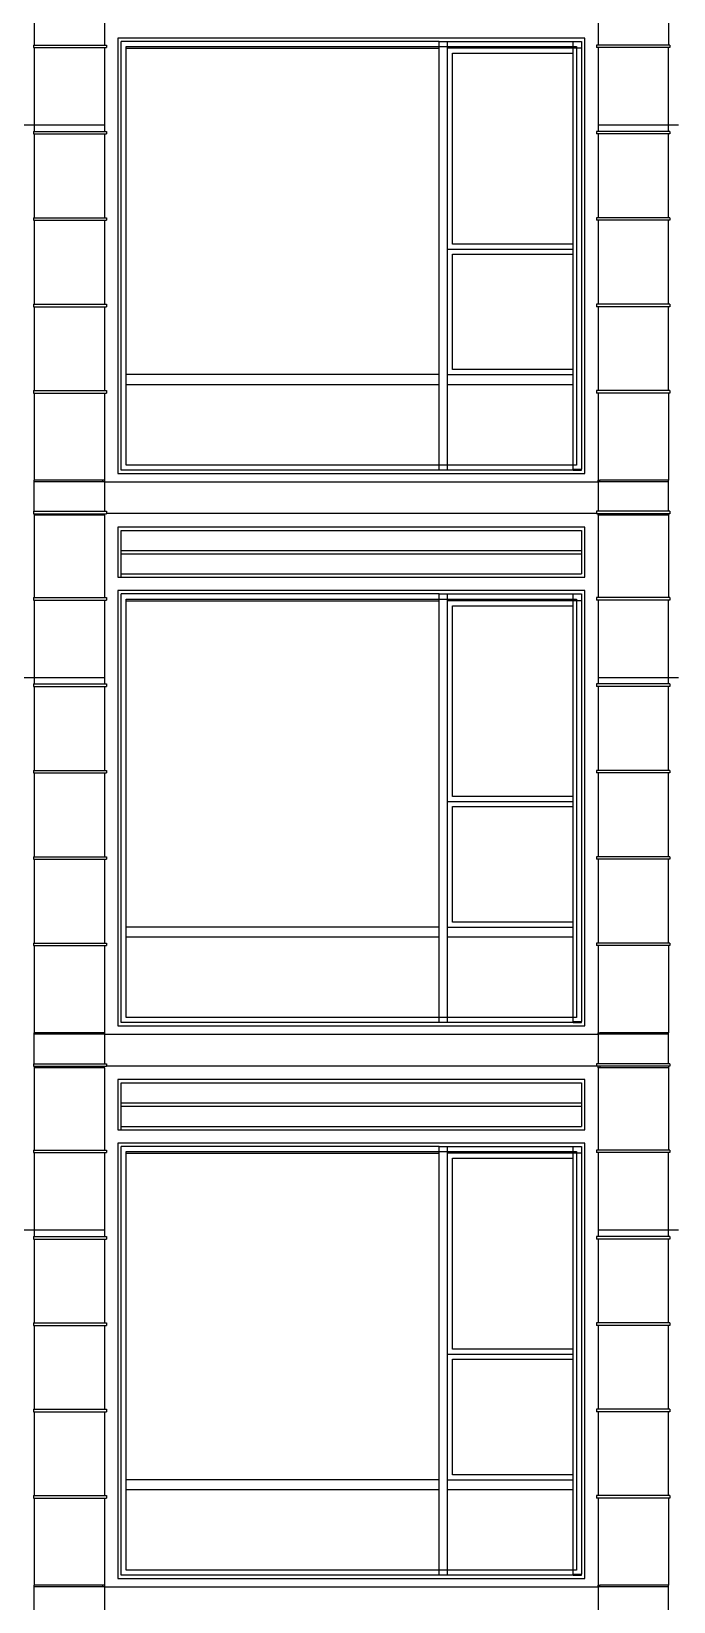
# Model space of a CAD drawing. Extents: x -311 to 61613, y 0 to 58400.
# Drawn here: x 43813 to 47651, y 13412 to 22790 of the extents above; entities that cross this region are included whole.
import ezdxf

# ---------------------------------------------------------------- set-up
doc = ezdxf.new("R2010")
doc.units = 0
doc.header["$LTSCALE"] = 1000
doc.header["$MEASUREMENT"] = 0
doc.layers.add('AD-AREA-OUTL', color=31, linetype='Continuous')

msp = doc.modelspace()

# ---------------------------------------------------------------- linework, layer by layer
at = {"layer": 'AD-AREA-OUTL', "color": 252}
for p, q in [((43829.8, 23200.1), (43829.8, 22708.4)), ((44250, 23200.1), (44250, 22708.4)), ((47199.9, 23200.1), (47199.9, 22708.4)), ((47619.7, 23200.1), (47619.7, 22708.4)), ((43826.7, 22708.4), (43829.8, 22708.4)), ((43826.7, 22708.4), (43826.7, 22693.4)), ((43829.8, 22708.4), (44250, 22708.4)), ((44250, 22708.4), (44262.4, 22708.4)), ((44262.4, 22708.4), (44262.4, 22693.4)), ((47119.9, 22750.1), (44329.7, 22750.1)), ((44329.7, 22750.1), (44329.7, 20150)), ((46249.9, 22730.1), (44349.8, 22730.1)), ((44349.8, 20170), (44349.8, 22730.1)), ((44379.8, 22690), (44379.8, 22700.1)), ((44379.8, 22700.1), (46249.9, 22700.1)), ((46249.9, 22700.1), (46249.9, 22730.1)), ((46249.9, 22730.1), (46300, 22730.1)), ((46249.9, 22690), (46249.9, 22700.1)), ((46249.9, 22700.1), (46300, 22700.1)), ((46300, 22730.1), (47050, 22730.1)), ((46300, 22700.1), (46300, 22730.1)), ((46300, 22700.1), (47050, 22700.1)), ((46300, 22690), (46300, 22700.1)), ((47050, 22730.1), (47099.8, 22730.1)), ((47050, 22700.1), (47050, 22730.1)), ((47050, 22690), (47050, 22700.1)), ((47050, 22700.1), (47069.8, 22700.1)), ((47069.8, 22700.1), (47069.8, 22690)), ((47099.8, 22730.1), (47099.8, 22690)), ((47119.9, 20150), (47119.9, 22750.1)), ((47199.9, 22708.4), (47189.7, 22708.4)), ((47189.7, 22708.4), (47189.7, 22693.4)), ((47619.7, 22708.4), (47199.9, 22708.4)), ((47627.5, 22708.4), (47619.7, 22708.4)), ((47627.5, 22708.4), (47627.5, 22693.4)), ((43826.7, 22693.4), (43829.8, 22693.4)), ((43829.8, 22693.4), (44250, 22693.4)), ((43829.8, 22693.4), (43829.8, 22230.1)), ((44250, 22693.4), (44262.4, 22693.4)), ((44250, 22693.4), (44250, 22230.1)), ((44379.8, 22690), (46249.9, 22690)), ((44379.8, 20740.1), (44379.8, 22690)), ((46249.9, 20740.1), (46249.9, 22690)), ((46300, 21490.1), (46300, 22690)), ((47050, 22690), (46300, 22690)), ((46330, 22660.1), (47050, 22660.1)), ((46330, 21520.1), (46330, 22660.1)), ((47050, 22660.1), (47050, 22690)), ((47069.8, 22690), (47050, 22690)), ((47050, 21520.1), (47050, 22660.1)), ((47099.8, 22690), (47069.8, 22690)), ((47069.8, 22690), (47069.8, 20200.1)), ((47099.8, 22690), (47099.8, 20176.4)), ((47199.9, 22693.4), (47189.7, 22693.4)), ((47619.7, 22693.4), (47199.9, 22693.4)), ((47199.9, 22693.4), (47199.9, 22230.1)), ((47627.5, 22693.4), (47619.7, 22693.4)), ((47619.7, 22230.1), (47619.7, 22693.4)), ((43829.8, 22230.1), (43769.9, 22230.1)), ((43829.8, 22230.1), (43829.8, 22192.6)), ((44250, 22230.1), (43829.8, 22230.1)), ((44250, 22230.1), (44250, 22192.6)), ((47199.9, 22230.1), (47199.9, 22192.6)), ((47619.7, 22230.1), (47199.9, 22230.1)), ((47679.7, 22230.1), (47619.7, 22230.1)), ((47619.7, 22192.6), (47619.7, 22230.1)), ((43826.7, 22192.6), (43829.8, 22192.6)), ((43826.7, 22192.6), (43826.7, 22177.6)), ((43826.7, 22177.6), (43829.8, 22177.6)), ((43829.8, 22192.6), (44250, 22192.6)), ((43829.8, 22177.6), (44250, 22177.6)), ((43829.8, 22177.6), (43829.8, 21676.7)), ((44250, 22192.6), (44262.4, 22192.6)), ((44250, 22177.6), (44262.4, 22177.6)), ((44250, 22177.6), (44250, 21676.7)), ((44262.4, 22192.6), (44262.4, 22177.6)), ((47199.9, 22192.6), (47189.7, 22192.6)), ((47189.7, 22192.6), (47189.7, 22177.6)), ((47199.9, 22177.6), (47189.7, 22177.6)), ((47619.7, 22192.6), (47199.9, 22192.6)), ((47619.7, 22177.6), (47199.9, 22177.6)), ((47199.9, 22177.6), (47199.9, 21676.7)), ((47627.5, 22192.6), (47619.7, 22192.6)), ((47627.5, 22177.6), (47619.7, 22177.6)), ((47619.7, 21676.7), (47619.7, 22177.6)), ((47627.5, 22192.6), (47627.5, 22177.6)), ((43826.7, 21676.7), (43829.8, 21676.7)), ((43826.7, 21676.7), (43826.7, 21661.7)), ((43829.8, 21676.7), (44250, 21676.7)), ((44250, 21676.7), (44262.4, 21676.7)), ((44262.4, 21676.7), (44262.4, 21661.7)), ((47199.9, 21676.7), (47189.7, 21676.7)), ((47189.7, 21676.7), (47189.7, 21661.7)), ((47619.7, 21676.7), (47199.9, 21676.7)), ((47627.5, 21676.7), (47619.7, 21676.7)), ((47627.5, 21676.7), (47627.5, 21661.7)), ((43826.7, 21661.7), (43829.8, 21661.7)), ((43829.8, 21661.7), (44250, 21661.7)), ((43829.8, 21661.7), (43829.8, 21160.9)), ((44250, 21661.7), (44262.4, 21661.7)), ((44250, 21661.7), (44250, 21160.9)), ((47199.9, 21661.7), (47189.7, 21661.7)), ((47619.7, 21661.7), (47199.9, 21661.7)), ((47199.9, 21661.7), (47199.9, 21160.9)), ((47627.5, 21661.7), (47619.7, 21661.7)), ((47619.7, 21160.9), (47619.7, 21661.7)), ((46300, 20740.1), (46300, 21490.1)), ((46300, 21490.1), (47050, 21490.1)), ((47050, 21520.1), (46330, 21520.1)), ((47050, 21490.1), (47050, 21520.1)), ((47050, 21460.1), (47050, 21490.1)), ((46330, 21460.1), (47050, 21460.1)), ((46330, 20770.1), (46330, 21460.1)), ((47050, 20770.1), (47050, 21460.1)), ((43826.7, 21160.9), (43829.8, 21160.9)), ((43826.7, 21160.9), (43826.7, 21145.9)), ((43826.7, 21145.9), (43829.8, 21145.9)), ((43829.8, 21160.9), (44250, 21160.9)), ((43829.8, 21145.9), (44250, 21145.9)), ((43829.8, 21145.9), (43829.8, 20645.1)), ((44250, 21160.9), (44262.4, 21160.9)), ((44250, 21145.9), (44262.4, 21145.9)), ((44250, 21145.9), (44250, 20645.1)), ((44262.4, 21160.9), (44262.4, 21145.9)), ((47199.9, 21160.9), (47189.7, 21160.9)), ((47189.7, 21160.9), (47189.7, 21145.9)), ((47199.9, 21145.9), (47189.7, 21145.9)), ((47619.7, 21160.9), (47199.9, 21160.9)), ((47619.7, 21145.9), (47199.9, 21145.9)), ((47199.9, 21145.9), (47199.9, 20645.1)), ((47627.5, 21160.9), (47619.7, 21160.9)), ((47627.5, 21145.9), (47619.7, 21145.9)), ((47619.7, 20645.1), (47619.7, 21145.9)), ((47627.5, 21160.9), (47627.5, 21145.9)), ((44379.8, 20680.1), (44379.8, 20740.1)), ((46249.9, 20740.1), (44379.8, 20740.1)), ((46249.9, 20680.1), (46249.9, 20740.1)), ((46300, 20680.1), (46300, 20740.1)), ((46300, 20740.1), (47050, 20740.1)), ((47050, 20770.1), (46330, 20770.1)), ((47050, 20740.1), (47050, 20770.1)), ((47050, 20680.1), (47050, 20740.1)), ((43826.7, 20645.1), (43829.8, 20645.1)), ((43826.7, 20645.1), (43826.7, 20630.1)), ((43829.8, 20645.1), (44250, 20645.1)), ((44250, 20645.1), (44262.4, 20645.1)), ((44262.4, 20645.1), (44262.4, 20630.1)), ((44379.8, 20200.1), (44379.8, 20680.1)), ((46249.9, 20680.1), (44379.8, 20680.1)), ((46249.9, 20200.1), (46249.9, 20680.1)), ((46300, 20200.1), (46300, 20680.1)), ((47050, 20680.1), (46300, 20680.1)), ((47050, 20200.1), (47050, 20680.1)), ((47199.9, 20645.1), (47189.7, 20645.1)), ((47189.7, 20645.1), (47189.7, 20630.1)), ((47619.7, 20645.1), (47199.9, 20645.1)), ((47627.5, 20645.1), (47619.7, 20645.1)), ((47627.5, 20645.1), (47627.5, 20630.1)), ((43826.7, 20630.1), (43829.8, 20630.1)), ((43829.8, 20630.1), (44250, 20630.1)), ((43829.8, 20630.1), (43829.8, 20110)), ((44250, 20630.1), (44262.4, 20630.1)), ((44250, 20630.1), (44250, 20110)), ((47199.9, 20630.1), (47189.7, 20630.1)), ((47619.7, 20630.1), (47199.9, 20630.1)), ((47199.9, 20630.1), (47199.9, 20110)), ((47627.5, 20630.1), (47619.7, 20630.1)), ((47619.7, 20630.1), (47619.7, 20110)), ((46249.9, 20170), (44349.8, 20170)), ((46249.9, 20200.1), (44379.8, 20200.1)), ((46300, 20200.1), (46249.9, 20200.1)), ((46249.9, 20170), (46249.9, 20200.1)), ((46300, 20170), (46249.9, 20170)), ((46300, 20170), (46300, 20200.1)), ((47050, 20200.1), (46300, 20200.1)), ((47050, 20170), (46300, 20170)), ((47050, 20176.4), (47050, 20200.1)), ((47069.8, 20200.1), (47050, 20200.1)), ((47050, 20176.4), (47099.8, 20176.4)), ((47050, 20170), (47050, 20176.4)), ((47050, 20170), (47099.8, 20170)), ((47099.8, 20170), (47099.8, 20176.4)), ((44239.8, 20110), (43829.8, 20110)), ((43829.8, 20100.1), (43829.8, 20110)), ((44239.8, 20100.1), (43829.8, 20100.1)), ((43829.8, 19924.2), (43829.8, 20100.1)), ((44250, 20110), (44239.8, 20110)), ((44239.8, 20100.1), (44239.8, 20110)), ((44250, 20100.1), (44239.8, 20100.1)), ((44250, 20110), (44250, 20100.1)), ((44250, 20100.1), (47199.9, 20100.1)), ((44250, 20100.1), (44250, 19924.2)), ((44329.7, 20150), (47119.9, 20150)), ((47199.9, 20110), (47209.8, 20110)), ((47199.9, 20100.1), (47199.9, 20110)), ((47209.8, 20100.1), (47199.9, 20100.1)), ((47199.9, 20100.1), (47199.9, 19924.2)), ((47619.7, 20110), (47209.8, 20110)), ((47209.8, 20100.1), (47209.8, 20110)), ((47619.7, 20100.1), (47209.8, 20100.1)), ((47619.7, 20100.1), (47619.7, 20110)), ((47619.7, 19924.2), (47619.7, 20100.1)), ((43826.7, 19924.2), (43829.8, 19924.2)), ((43826.7, 19924.2), (43826.7, 19909.2)), ((43826.7, 19909.2), (43829.8, 19909.2)), ((43829.8, 19924.2), (44250, 19924.2)), ((43829.8, 19909.2), (44239.8, 19909.2)), ((43829.8, 19909.2), (43829.8, 19900.1)), ((43829.8, 19900.1), (43829.8, 19408.4)), ((44239.8, 19900.1), (43829.8, 19900.1)), ((44239.8, 19909.2), (44239.8, 19900.1)), ((44239.8, 19909.2), (44250, 19909.2)), ((44250, 19900.1), (44239.8, 19900.1)), ((44250, 19924.2), (44262.4, 19924.2)), ((44250, 19909.2), (44262.4, 19909.2)), ((44250, 19900.1), (44250, 19909.2)), ((44250, 19900.1), (44250, 19408.4)), ((44262.4, 19924.2), (44262.4, 19910)), ((44262.4, 19910), (44262.4, 19909.2)), ((47189.7, 19910), (44262.4, 19910)), ((47189.7, 19924.2), (47189.7, 19910)), ((47199.9, 19924.2), (47189.7, 19924.2)), ((47189.7, 19910), (47189.7, 19909.2)), ((47199.9, 19909.2), (47189.7, 19909.2)), ((47619.7, 19924.2), (47199.9, 19924.2)), ((47209.8, 19909.2), (47199.9, 19909.2)), ((47199.9, 19900.1), (47199.9, 19909.2)), ((47209.8, 19900.1), (47199.9, 19900.1)), ((47199.9, 19900.1), (47199.9, 19408.4)), ((47619.7, 19909.2), (47209.8, 19909.2)), ((47209.8, 19909.2), (47209.8, 19900.1)), ((47619.7, 19900.1), (47209.8, 19900.1)), ((47627.5, 19924.2), (47619.7, 19924.2)), ((47627.5, 19909.2), (47619.7, 19909.2)), ((47619.7, 19909.2), (47619.7, 19900.1)), ((47619.7, 19900.1), (47619.7, 19408.4)), ((47627.5, 19924.2), (47627.5, 19909.2)), ((44329.7, 19830), (44329.7, 19530)), ((47119.9, 19830), (44329.7, 19830)), ((44349.8, 19690.1), (44349.8, 19810.1)), ((44349.8, 19810.1), (47099.8, 19810.1)), ((47099.8, 19810.1), (47099.8, 19690.1)), ((47119.9, 19530), (47119.9, 19830)), ((44349.8, 19670.1), (44349.8, 19690.1)), ((44349.8, 19690.1), (47099.8, 19690.1)), ((44349.8, 19550), (44349.8, 19670.1)), ((44349.8, 19670.1), (47099.8, 19670.1)), ((47099.8, 19690.1), (47099.8, 19670.1)), ((47099.8, 19670.1), (47099.8, 19550)), ((44329.7, 19530), (44349.8, 19530)), ((44349.8, 19550), (47099.8, 19550)), ((44349.8, 19530), (44349.8, 19550)), ((44349.8, 19530), (47119.9, 19530)), ((47119.9, 19450.1), (44329.7, 19450.1)), ((44329.7, 19450.1), (44329.7, 16850)), ((46249.9, 19430.1), (44349.8, 19430.1)), ((44349.8, 16870), (44349.8, 19430.1)), ((46249.9, 19400), (46249.9, 19430.1)), ((46249.9, 19430.1), (46300, 19430.1)), ((46300, 19430.1), (47050, 19430.1)), ((46300, 19400), (46300, 19430.1)), ((47050, 19400), (47050, 19430.1)), ((47050, 19430.1), (47099.8, 19430.1)), ((47099.8, 19430.1), (47099.8, 19390.1)), ((47119.9, 16850), (47119.9, 19450.1)), ((43826.7, 19408.4), (43829.8, 19408.4)), ((43826.7, 19408.4), (43826.7, 19393.4)), ((43826.7, 19393.4), (43829.8, 19393.4)), ((43829.8, 19408.4), (44250, 19408.4)), ((43829.8, 19393.4), (44250, 19393.4)), ((43829.8, 19393.4), (43829.8, 18930.1)), ((44250, 19408.4), (44262.4, 19408.4)), ((44250, 19393.4), (44262.4, 19393.4)), ((44250, 19393.4), (44250, 18930.1)), ((44262.4, 19408.4), (44262.4, 19393.4)), ((44379.8, 19390.1), (44379.8, 19400)), ((44379.8, 19400), (46249.9, 19400)), ((44379.8, 19390.1), (46249.9, 19390.1)), ((44379.8, 17440), (44379.8, 19390.1)), ((46249.9, 19390.1), (46249.9, 19400)), ((46249.9, 19400), (46300, 19400)), ((46249.9, 17440), (46249.9, 19390.1)), ((46300, 19400), (47050, 19400)), ((46300, 19390.1), (46300, 19400)), ((46300, 18190), (46300, 19390.1)), ((47050, 19390.1), (46300, 19390.1)), ((46330, 19360.1), (47050, 19360.1)), ((46330, 18220.1), (46330, 19360.1)), ((47050, 19390.1), (47050, 19400)), ((47050, 19400), (47069.8, 19400)), ((47050, 19360.1), (47050, 19390.1)), ((47069.8, 19390.1), (47050, 19390.1)), ((47050, 18220.1), (47050, 19360.1)), ((47069.8, 19400), (47069.8, 19390.1)), ((47099.8, 19390.1), (47069.8, 19390.1)), ((47069.8, 19390.1), (47069.8, 16900)), ((47099.8, 19390.1), (47099.8, 16876.4)), ((47199.9, 19408.4), (47189.7, 19408.4)), ((47189.7, 19408.4), (47189.7, 19393.4)), ((47199.9, 19393.4), (47189.7, 19393.4)), ((47619.7, 19408.4), (47199.9, 19408.4)), ((47619.7, 19393.4), (47199.9, 19393.4)), ((47199.9, 19393.4), (47199.9, 18930.1)), ((47627.5, 19408.4), (47619.7, 19408.4)), ((47627.5, 19393.4), (47619.7, 19393.4)), ((47619.7, 18930.1), (47619.7, 19393.4)), ((47627.5, 19408.4), (47627.5, 19393.4)), ((43829.8, 18930.1), (43769.9, 18930.1)), ((43826.7, 18892.6), (43829.8, 18892.6)), ((43826.7, 18892.6), (43826.7, 18877.5)), ((43826.7, 18877.5), (43829.8, 18877.5)), ((43829.8, 18930.1), (43829.8, 18892.6)), ((44250, 18930.1), (43829.8, 18930.1)), ((43829.8, 18892.6), (44250, 18892.6)), ((43829.8, 18877.5), (44250, 18877.5)), ((43829.8, 18877.5), (43829.8, 18376.7)), ((44250, 18930.1), (44250, 18892.6)), ((44250, 18892.6), (44262.4, 18892.6)), ((44250, 18877.5), (44262.4, 18877.5)), ((44250, 18877.5), (44250, 18376.7)), ((44262.4, 18892.6), (44262.4, 18877.5)), ((47199.9, 18892.6), (47189.7, 18892.6)), ((47189.7, 18892.6), (47189.7, 18877.5)), ((47199.9, 18877.5), (47189.7, 18877.5)), ((47199.9, 18930.1), (47199.9, 18892.6)), ((47619.7, 18930.1), (47199.9, 18930.1)), ((47619.7, 18892.6), (47199.9, 18892.6)), ((47619.7, 18877.5), (47199.9, 18877.5)), ((47199.9, 18877.5), (47199.9, 18376.7)), ((47619.7, 18892.6), (47619.7, 18930.1)), ((47679.7, 18930.1), (47619.7, 18930.1)), ((47627.5, 18892.6), (47619.7, 18892.6)), ((47627.5, 18877.5), (47619.7, 18877.5)), ((47619.7, 18376.7), (47619.7, 18877.5)), ((47627.5, 18892.6), (47627.5, 18877.5)), ((43826.7, 18376.7), (43829.8, 18376.7)), ((43826.7, 18376.7), (43826.7, 18361.7)), ((43826.7, 18361.7), (43829.8, 18361.7)), ((43829.8, 18376.7), (44250, 18376.7)), ((43829.8, 18361.7), (44250, 18361.7)), ((43829.8, 18361.7), (43829.8, 17860.9)), ((44250, 18376.7), (44262.4, 18376.7)), ((44250, 18361.7), (44262.4, 18361.7)), ((44250, 18361.7), (44250, 17860.9)), ((44262.4, 18376.7), (44262.4, 18361.7)), ((47199.9, 18376.7), (47189.7, 18376.7)), ((47189.7, 18376.7), (47189.7, 18361.7)), ((47199.9, 18361.7), (47189.7, 18361.7)), ((47619.7, 18376.7), (47199.9, 18376.7)), ((47619.7, 18361.7), (47199.9, 18361.7)), ((47199.9, 18361.7), (47199.9, 17860.9)), ((47627.5, 18376.7), (47619.7, 18376.7)), ((47627.5, 18361.7), (47619.7, 18361.7)), ((47619.7, 17860.9), (47619.7, 18361.7)), ((47627.5, 18376.7), (47627.5, 18361.7)), ((47050, 18220.1), (46330, 18220.1)), ((47050, 18190), (47050, 18220.1)), ((46300, 17440), (46300, 18190)), ((46300, 18190), (47050, 18190)), ((46330, 18160.1), (47050, 18160.1)), ((46330, 17470.1), (46330, 18160.1)), ((47050, 18160.1), (47050, 18190)), ((47050, 17470.1), (47050, 18160.1)), ((43826.7, 17860.9), (43829.8, 17860.9)), ((43826.7, 17860.9), (43826.7, 17845.9)), ((43826.7, 17845.9), (43829.8, 17845.9)), ((43829.8, 17860.9), (44250, 17860.9)), ((43829.8, 17845.9), (44250, 17845.9)), ((43829.8, 17845.9), (43829.8, 17345)), ((44250, 17860.9), (44262.4, 17860.9)), ((44250, 17845.9), (44262.4, 17845.9)), ((44250, 17845.9), (44250, 17345)), ((44262.4, 17860.9), (44262.4, 17845.9)), ((47199.9, 17860.9), (47189.7, 17860.9)), ((47189.7, 17860.9), (47189.7, 17845.9)), ((47199.9, 17845.9), (47189.7, 17845.9)), ((47619.7, 17860.9), (47199.9, 17860.9)), ((47619.7, 17845.9), (47199.9, 17845.9)), ((47199.9, 17845.9), (47199.9, 17345)), ((47627.5, 17860.9), (47619.7, 17860.9)), ((47627.5, 17845.9), (47619.7, 17845.9)), ((47619.7, 17345), (47619.7, 17845.9)), ((47627.5, 17860.9), (47627.5, 17845.9)), ((47050, 17470.1), (46330, 17470.1)), ((47050, 17440), (47050, 17470.1)), ((44379.8, 17380.1), (44379.8, 17440)), ((46249.9, 17440), (44379.8, 17440)), ((44379.8, 16900), (44379.8, 17380.1)), ((46249.9, 17380.1), (44379.8, 17380.1)), ((46249.9, 17380.1), (46249.9, 17440)), ((46249.9, 16900), (46249.9, 17380.1)), ((46300, 17380.1), (46300, 17440)), ((46300, 17440), (47050, 17440)), ((46300, 16900), (46300, 17380.1)), ((47050, 17380.1), (46300, 17380.1)), ((47050, 17380.1), (47050, 17440)), ((47050, 16900), (47050, 17380.1)), ((43826.7, 17345), (43829.8, 17345)), ((43826.7, 17345), (43826.7, 17330)), ((43826.7, 17330), (43829.8, 17330)), ((43829.8, 17345), (44250, 17345)), ((43829.8, 17330), (44250, 17330)), ((43829.8, 17330), (43829.8, 16810)), ((44250, 17345), (44262.4, 17345)), ((44250, 17330), (44262.4, 17330)), ((44250, 17330), (44250, 16810)), ((44262.4, 17345), (44262.4, 17330)), ((47199.9, 17345), (47189.7, 17345)), ((47189.7, 17345), (47189.7, 17330)), ((47199.9, 17330), (47189.7, 17330)), ((47619.7, 17345), (47199.9, 17345)), ((47619.7, 17330), (47199.9, 17330)), ((47199.9, 17330), (47199.9, 16810)), ((47627.5, 17345), (47619.7, 17345)), ((47627.5, 17330), (47619.7, 17330)), ((47619.7, 17330), (47619.7, 16810)), ((47627.5, 17345), (47627.5, 17330)), ((46249.9, 16900), (44379.8, 16900)), ((46300, 16900), (46249.9, 16900)), ((46249.9, 16870), (46249.9, 16900)), ((46300, 16870), (46300, 16900)), ((47050, 16900), (46300, 16900)), ((47050, 16876.4), (47050, 16900)), ((47069.8, 16900), (47050, 16900)), ((44239.8, 16810), (43829.8, 16810)), ((43829.8, 16800.1), (43829.8, 16810)), ((44239.8, 16800.1), (43829.8, 16800.1)), ((43829.8, 16624.2), (43829.8, 16800.1)), ((44250, 16810), (44239.8, 16810)), ((44239.8, 16800.1), (44239.8, 16810)), ((44250, 16800.1), (44239.8, 16800.1)), ((44250, 16810), (44250, 16800.1)), ((44250, 16800.1), (47199.9, 16800.1)), ((44250, 16800.1), (44250, 16624.2)), ((44329.7, 16850), (47119.9, 16850)), ((46249.9, 16870), (44349.8, 16870)), ((46300, 16870), (46249.9, 16870)), ((47050, 16870), (46300, 16870)), ((47050, 16876.4), (47099.8, 16876.4)), ((47050, 16870), (47050, 16876.4)), ((47050, 16870), (47099.8, 16870)), ((47099.8, 16870), (47099.8, 16876.4)), ((47199.9, 16810), (47209.8, 16810)), ((47199.9, 16800.1), (47199.9, 16810)), ((47209.8, 16800.1), (47199.9, 16800.1)), ((47199.9, 16800.1), (47199.9, 16624.2)), ((47619.7, 16810), (47209.8, 16810)), ((47209.8, 16800.1), (47209.8, 16810)), ((47619.7, 16800.1), (47209.8, 16800.1)), ((47619.7, 16800.1), (47619.7, 16810)), ((47619.7, 16624.2), (47619.7, 16800.1)), ((43826.7, 16624.2), (43829.8, 16624.2)), ((43826.7, 16624.2), (43826.7, 16609.2)), ((43826.7, 16609.2), (43829.8, 16609.2)), ((43829.8, 16624.2), (44250, 16624.2)), ((43829.8, 16609.2), (44239.8, 16609.2)), ((43829.8, 16609.2), (43829.8, 16600)), ((43829.8, 16600), (43829.8, 16108.4)), ((44239.8, 16600), (43829.8, 16600)), ((44239.8, 16609.2), (44239.8, 16600)), ((44239.8, 16609.2), (44250, 16609.2)), ((44250, 16600), (44239.8, 16600)), ((44250, 16624.2), (44262.4, 16624.2)), ((44250, 16609.2), (44262.4, 16609.2)), ((44250, 16600), (44250, 16609.2)), ((44250, 16600), (44250, 16108.4)), ((44262.4, 16624.2), (44262.4, 16610.1)), ((44262.4, 16610.1), (44262.4, 16609.2)), ((47189.7, 16610.1), (44262.4, 16610.1)), ((47189.7, 16624.2), (47189.7, 16610.1)), ((47199.9, 16624.2), (47189.7, 16624.2)), ((47189.7, 16610.1), (47189.7, 16609.2)), ((47199.9, 16609.2), (47189.7, 16609.2)), ((47619.7, 16624.2), (47199.9, 16624.2)), ((47209.8, 16609.2), (47199.9, 16609.2)), ((47199.9, 16600), (47199.9, 16609.2)), ((47209.8, 16600), (47199.9, 16600)), ((47199.9, 16600), (47199.9, 16108.4)), ((47619.7, 16609.2), (47209.8, 16609.2)), ((47209.8, 16609.2), (47209.8, 16600)), ((47619.7, 16600), (47209.8, 16600)), ((47627.5, 16624.2), (47619.7, 16624.2)), ((47627.5, 16609.2), (47619.7, 16609.2)), ((47619.7, 16609.2), (47619.7, 16600)), ((47619.7, 16600), (47619.7, 16108.4)), ((47627.5, 16624.2), (47627.5, 16609.2)), ((44329.7, 16530), (44329.7, 16230)), ((47119.9, 16530), (44329.7, 16530)), ((44349.8, 16390.1), (44349.8, 16510)), ((44349.8, 16510), (47099.8, 16510)), ((47099.8, 16510), (47099.8, 16390.1)), ((47119.9, 16230), (47119.9, 16530)), ((44349.8, 16370.1), (44349.8, 16390.1)), ((44349.8, 16390.1), (47099.8, 16390.1)), ((44349.8, 16250), (44349.8, 16370.1)), ((44349.8, 16370.1), (47099.8, 16370.1)), ((47099.8, 16390.1), (47099.8, 16370.1)), ((47099.8, 16370.1), (47099.8, 16250)), ((44329.7, 16230), (44349.8, 16230)), ((44349.8, 16250), (47099.8, 16250)), ((44349.8, 16230), (44349.8, 16250)), ((44349.8, 16230), (47119.9, 16230)), ((47119.9, 16150), (44329.7, 16150)), ((44329.7, 16150), (44329.7, 13550)), ((47119.9, 13550), (47119.9, 16150)), ((43826.7, 16108.4), (43829.8, 16108.4)), ((43826.7, 16108.4), (43826.7, 16093.4)), ((43826.7, 16093.4), (43829.8, 16093.4)), ((43829.8, 16108.4), (44250, 16108.4)), ((43829.8, 16093.4), (44250, 16093.4)), ((43829.8, 16093.4), (43829.8, 15630)), ((44250, 16108.4), (44262.4, 16108.4)), ((44250, 16093.4), (44262.4, 16093.4)), ((44250, 16093.4), (44250, 15630)), ((44262.4, 16108.4), (44262.4, 16093.4)), ((46249.9, 16130.1), (44349.8, 16130)), ((44349.8, 13570.1), (44349.8, 16130)), ((44379.8, 16090.1), (44379.8, 16100)), ((44379.8, 16100), (46249.9, 16100)), ((44379.8, 16090.1), (46249.9, 16090.1)), ((44379.8, 14140), (44379.8, 16090.1)), ((46249.9, 16100), (46249.9, 16130.1)), ((46249.9, 16130.1), (46300, 16130.1)), ((46249.9, 16090.1), (46249.9, 16100)), ((46249.9, 16100), (46300, 16100)), ((46249.9, 14140), (46249.9, 16090.1)), ((46300, 16130.1), (47050, 16130.1)), ((46300, 16100), (46300, 16130.1)), ((46300, 16100), (47050, 16100)), ((46300, 16090.1), (46300, 16100)), ((46300, 14890), (46300, 16090.1)), ((47050, 16090.1), (46300, 16090.1)), ((46330, 16060), (47050, 16060)), ((46330, 14920), (46330, 16060)), ((47050, 16100), (47050, 16130.1)), ((47050, 16130.1), (47099.8, 16130)), ((47050, 16090.1), (47050, 16100)), ((47050, 16100), (47069.8, 16100)), ((47050, 16060), (47050, 16090.1)), ((47069.8, 16090.1), (47050, 16090.1)), ((47050, 14920), (47050, 16060)), ((47069.8, 16100), (47069.8, 16090.1)), ((47099.8, 16090.1), (47069.8, 16090.1)), ((47069.8, 16090.1), (47069.8, 13600)), ((47099.8, 16130), (47099.8, 16090.1)), ((47099.8, 16090.1), (47099.8, 13576.3)), ((47199.9, 16108.4), (47189.7, 16108.4)), ((47189.7, 16108.4), (47189.7, 16093.4)), ((47199.9, 16093.4), (47189.7, 16093.4)), ((47619.7, 16108.4), (47199.9, 16108.4)), ((47619.7, 16093.4), (47199.9, 16093.4)), ((47199.9, 16093.4), (47199.9, 15630)), ((47627.5, 16108.4), (47619.7, 16108.4)), ((47627.5, 16093.4), (47619.7, 16093.4)), ((47619.7, 15630), (47619.7, 16093.4)), ((47627.5, 16108.4), (47627.5, 16093.4)), ((43829.8, 15630), (43769.9, 15630)), ((43826.7, 15592.5), (43829.8, 15592.5)), ((43826.7, 15592.5), (43826.7, 15577.5)), ((43826.7, 15577.5), (43829.8, 15577.5)), ((43829.8, 15630), (43829.8, 15592.5)), ((44250, 15630), (43829.8, 15630)), ((43829.8, 15592.5), (44250, 15592.5)), ((43829.8, 15577.5), (44250, 15577.5)), ((43829.8, 15577.5), (43829.8, 15076.7)), ((44250, 15630), (44250, 15592.5)), ((44250, 15592.5), (44262.4, 15592.5)), ((44250, 15577.5), (44262.4, 15577.5)), ((44250, 15577.5), (44250, 15076.7)), ((44262.4, 15592.5), (44262.4, 15577.5)), ((47199.9, 15592.5), (47189.7, 15592.5)), ((47189.7, 15592.5), (47189.7, 15577.5)), ((47199.9, 15577.5), (47189.7, 15577.5)), ((47199.9, 15630), (47199.9, 15592.5)), ((47619.7, 15630), (47199.9, 15630)), ((47619.7, 15592.5), (47199.9, 15592.5)), ((47619.7, 15577.5), (47199.9, 15577.5)), ((47199.9, 15577.5), (47199.9, 15076.7)), ((47619.7, 15592.5), (47619.7, 15630)), ((47679.7, 15630), (47619.7, 15630)), ((47627.5, 15592.5), (47619.7, 15592.5)), ((47627.5, 15577.5), (47619.7, 15577.5)), ((47619.7, 15076.7), (47619.7, 15577.5)), ((47627.5, 15592.5), (47627.5, 15577.5)), ((43826.7, 15076.7), (43829.8, 15076.7)), ((43826.7, 15076.7), (43826.7, 15061.7)), ((43826.7, 15061.7), (43829.8, 15061.7)), ((43829.8, 15076.7), (44250, 15076.7)), ((43829.8, 15061.7), (44250, 15061.7)), ((43829.8, 15061.7), (43829.8, 14560.9)), ((44250, 15076.7), (44262.4, 15076.7)), ((44250, 15061.7), (44262.4, 15061.7)), ((44250, 15061.7), (44250, 14560.9)), ((44262.4, 15076.7), (44262.4, 15061.7)), ((47199.9, 15076.7), (47189.7, 15076.7)), ((47189.7, 15076.7), (47189.7, 15061.7)), ((47199.9, 15061.7), (47189.7, 15061.7)), ((47619.7, 15076.7), (47199.9, 15076.7)), ((47619.7, 15061.7), (47199.9, 15061.7)), ((47199.9, 15061.7), (47199.9, 14560.9)), ((47627.5, 15076.7), (47619.7, 15076.7)), ((47627.5, 15061.7), (47619.7, 15061.7)), ((47619.7, 14560.9), (47619.7, 15061.7)), ((47627.5, 15076.7), (47627.5, 15061.7)), ((47050, 14920), (46330, 14920)), ((47050, 14890), (47050, 14920)), ((46300, 14140), (46300, 14890)), ((46300, 14890), (47050, 14890)), ((46330, 14860.1), (47050, 14860.1)), ((46330, 14170.1), (46330, 14860.1)), ((47050, 14860.1), (47050, 14890)), ((47050, 14170.1), (47050, 14860.1)), ((43826.7, 14560.9), (43829.8, 14560.9)), ((43826.7, 14560.9), (43826.7, 14545.9)), ((43826.7, 14545.9), (43829.8, 14545.9)), ((43829.8, 14560.9), (44250, 14560.9)), ((43829.8, 14545.9), (44250, 14545.9)), ((43829.8, 14545.9), (43829.8, 14045)), ((44250, 14560.9), (44262.4, 14560.9)), ((44250, 14545.9), (44262.4, 14545.9)), ((44250, 14545.9), (44250, 14045)), ((44262.4, 14560.9), (44262.4, 14545.9)), ((47199.9, 14560.9), (47189.7, 14560.9)), ((47189.7, 14560.9), (47189.7, 14545.9)), ((47199.9, 14545.9), (47189.7, 14545.9)), ((47619.7, 14560.9), (47199.9, 14560.9)), ((47619.7, 14545.9), (47199.9, 14545.9)), ((47199.9, 14545.9), (47199.9, 14045)), ((47627.5, 14560.9), (47619.7, 14560.9)), ((47627.5, 14545.9), (47619.7, 14545.9)), ((47619.7, 14045), (47619.7, 14545.9)), ((47627.5, 14560.9), (47627.5, 14545.9)), ((47050, 14170.1), (46330, 14170.1)), ((47050, 14140), (47050, 14170.1)), ((44379.8, 14080), (44379.8, 14140)), ((46249.9, 14140), (44379.8, 14140)), ((44379.8, 13600), (44379.8, 14080)), ((46249.9, 14080), (44379.8, 14080)), ((46249.9, 14080), (46249.9, 14140)), ((46249.9, 13600), (46249.9, 14080)), ((46300, 14080), (46300, 14140)), ((46300, 14140), (47050, 14140)), ((46300, 13600), (46300, 14080)), ((47050, 14080), (46300, 14080)), ((47050, 14080), (47050, 14140)), ((47050, 13600), (47050, 14080)), ((43826.7, 14045), (43829.8, 14045)), ((43826.7, 14045), (43826.7, 14030)), ((43826.7, 14030), (43829.8, 14030)), ((43829.8, 14045), (44250, 14045)), ((43829.8, 14030), (44250, 14030)), ((43829.8, 14030), (43829.8, 13510)), ((44250, 14045), (44262.4, 14045)), ((44250, 14030), (44262.4, 14030)), ((44250, 14030), (44250, 13510)), ((44262.4, 14045), (44262.4, 14030)), ((47199.9, 14045), (47189.7, 14045)), ((47189.7, 14045), (47189.7, 14030)), ((47199.9, 14030), (47189.7, 14030)), ((47619.7, 14045), (47199.9, 14045)), ((47619.7, 14030), (47199.9, 14030)), ((47199.9, 14030), (47199.9, 13510)), ((47627.5, 14045), (47619.7, 14045)), ((47627.5, 14030), (47619.7, 14030)), ((47619.7, 14030), (47619.7, 13510)), ((47627.5, 14045), (47627.5, 14030)), ((46249.9, 13600), (44379.8, 13600)), ((46249.9, 13570.1), (46249.9, 13600)), ((46300, 13600), (46249.9, 13600)), ((46300, 13570.1), (46300, 13600)), ((47050, 13600), (46300, 13600)), ((47050, 13576.3), (47050, 13600)), ((47069.8, 13600), (47050, 13600)), ((44239.8, 13510), (43829.8, 13510)), ((43829.8, 13500), (43829.8, 13510)), ((44250, 13510), (44239.8, 13510)), ((44239.8, 13500), (44239.8, 13510)), ((44250, 13510), (44250, 13500)), ((44329.7, 13550), (47119.9, 13550)), ((46249.9, 13570.1), (44349.8, 13570.1)), ((46300, 13570.1), (46249.9, 13570.1)), ((47050, 13570.1), (46300, 13570.1)), ((47050, 13576.3), (47099.8, 13576.3)), ((47050, 13570.1), (47050, 13576.3)), ((47050, 13570.1), (47099.8, 13570.1)), ((47099.8, 13570.1), (47099.8, 13576.3)), ((47199.9, 13510), (47209.8, 13510)), ((47199.9, 13500), (47199.9, 13510)), ((47619.7, 13510), (47209.8, 13510)), ((47209.8, 13500), (47209.8, 13510)), ((47619.7, 13500), (47619.7, 13510)), ((44239.8, 13500), (43829.8, 13500)), ((43829.8, 13324.2), (43829.8, 13500)), ((44250, 13500), (44239.8, 13500)), ((44250, 13500), (47199.9, 13500)), ((44250, 13500), (44250, 13324.2)), ((47209.8, 13500), (47199.9, 13500)), ((47199.9, 13500), (47199.9, 13324.2)), ((47619.7, 13500), (47209.8, 13500)), ((47619.7, 13324.2), (47619.7, 13500))]:
    msp.add_line(p, q, dxfattribs=at)

doc.saveas('drawing.dxf')
